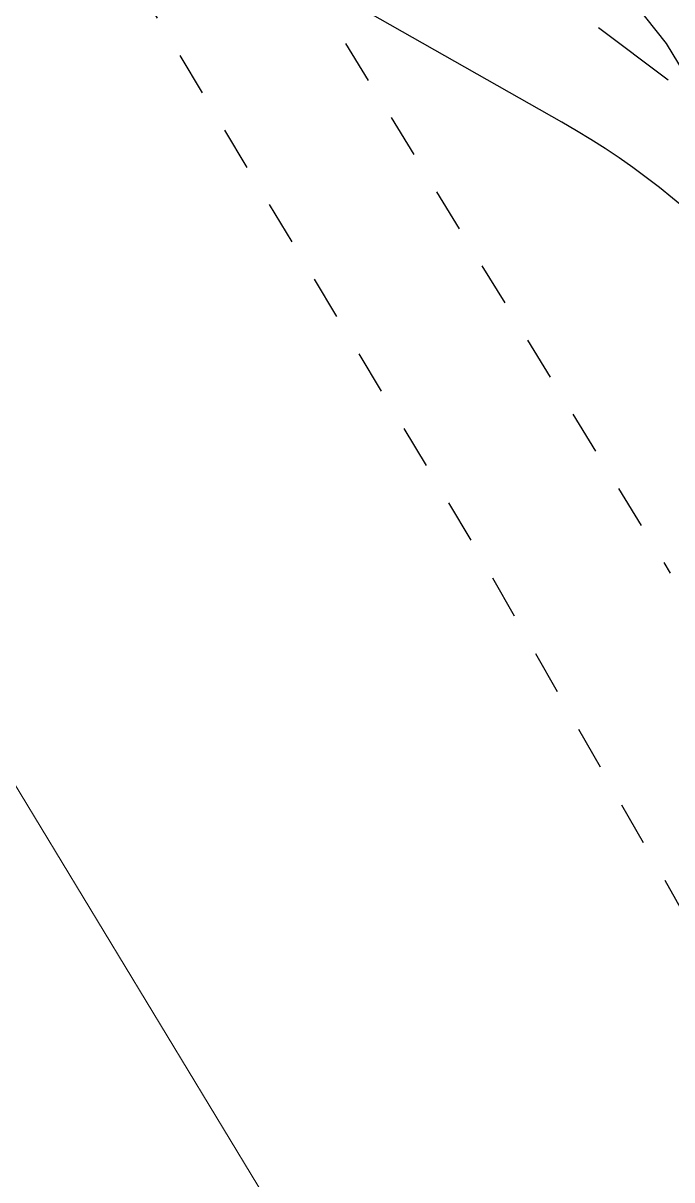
# Model space of a CAD drawing. Extents: x 421500 to 422711, y 436000 to 437000.
# Drawn here: x 421931.72 to 421939.18, y 436516.65 to 436529.95 of the extents above; entities that cross this region are included whole.
import ezdxf

# ---------------------------------------------------------------- set-up
doc = ezdxf.new("R2010")
doc.units = 0
doc.linetypes.add('716709-ExBase$0$BLIP', pattern=[1, 0.5, -0.5])
doc.linetypes.add('XREF UTC_716709_AJB_1b$0$DASHDOT1', pattern=[2, 1, -0.5, 0, -0.5])
doc.layers.add('716709-ExBase$0$LCCWalls', color=4, linetype='Continuous', lineweight=0)
for name, color, linetype in [('716709-ExBase$0$XC-LCCCarriageway', 251, 'Continuous'), ('716709-ExBase$0$XC-LCCVerges', 251, '716709-ExBase$0$BLIP'), ('Pr-Edging', 7, 'Continuous'), ('XREF UTC_716709_AJB_1b$0$du-UTCDUCT-F1', 42, 'XREF UTC_716709_AJB_1b$0$DASHDOT1')]:
    doc.layers.add(name, color=color, linetype=linetype)

msp = doc.modelspace()

# ---------------------------------------------------------------- linework, layer by layer
at = {"layer": '716709-ExBase$0$LCCWalls', "flags": 128}
msp.add_lwpolyline([(421931.614, 436496.856), (421936.029, 436503.172), (421939.557, 436508.097), (421934.826, 436515.918), (421929.993, 436523.888), (421925.489, 436531.249), (421919.847, 436540.209), (421915.544, 436542.611), (421910.958, 436545.115)], dxfattribs=at)
msp.add_lwpolyline([(421931.614, 436496.856), (421936.029, 436503.172), (421939.557, 436508.097), (421934.826, 436515.918), (421929.993, 436523.888), (421925.489, 436531.249), (421919.847, 436540.209), (421915.544, 436542.611), (421910.958, 436545.115)], dxfattribs=at)
at = {"layer": '716709-ExBase$0$XC-LCCCarriageway', "flags": 128}
msp.add_lwpolyline([(421931.238, 436495.824), (421932.603, 436495.728), (421933.94, 436496.02), (421935.327, 436496.826), (421936.371, 436498.043), (421938.647, 436501.557), (421942.541, 436509.675), (421942.849, 436510.472), (421943.228, 436511.828), (421943.435, 436512.749), (421943.783, 436515.267), (421943.802, 436517.809), (421943.055, 436521.832), (421941.585, 436525.65), (421939.118, 436529.717), (421936.158, 436533.441)], dxfattribs=at)
msp.add_lwpolyline([(421931.238, 436495.824), (421932.603, 436495.728), (421933.94, 436496.02), (421935.327, 436496.826), (421936.371, 436498.043), (421938.647, 436501.557), (421942.541, 436509.675), (421942.849, 436510.472), (421943.228, 436511.828), (421943.435, 436512.749), (421943.783, 436515.267), (421943.802, 436517.809), (421943.055, 436521.832), (421941.585, 436525.65), (421939.118, 436529.717), (421936.158, 436533.441)], dxfattribs=at)
at = {"layer": '716709-ExBase$0$XC-LCCVerges', "flags": 128}
for points in [[(421926.997, 436542.339), (421924.984, 436539.597), (421927.814, 436537.733), (421930.165, 436536.17), (421932.252, 436534.27), (421933.707, 436532.525), (421939.16, 436523.63)], [(421926.997, 436542.339), (421924.984, 436539.597), (421927.814, 436537.733), (421930.165, 436536.17), (421932.252, 436534.27), (421933.707, 436532.525), (421939.16, 436523.63)], [(421920.941, 436538.628), (421923.876, 436538.002), (421927.4, 436535.912), (421930.157, 436533.814), (421932.448, 436531.366), (421936.877, 436523.993), (421940.186, 436518.183), (421940.633, 436510.733), (421942.183, 436509.783)], [(421920.941, 436538.628), (421923.876, 436538.002), (421927.4, 436535.912), (421930.157, 436533.814), (421932.448, 436531.366), (421936.877, 436523.993), (421940.186, 436518.183), (421940.633, 436510.733), (421942.183, 436509.783)]]:
    msp.add_lwpolyline(points, dxfattribs=at)
at = {"layer": 'Pr-Edging', "flags": 128}
msp.add_lwpolyline([(421939.144, 436508.779, 0.029013), (421939.885, 436510.854), (421941.653, 436516.891), (421941.221, 436517.017), (421941.478, 436517.895), (421941.91, 436517.769), (421942.111, 436518.456, 0.348047), (421937.913, 436528.813), (421920.973, 436538.421)], format="xyb", dxfattribs=at)
at = {"layer": 'XREF UTC_716709_AJB_1b$0$du-UTCDUCT-F1', "flags": 128}
msp.add_lwpolyline([(421940.814, 436528.036), (421931.869, 436534.754)], dxfattribs=at)

doc.saveas('drawing.dxf')
